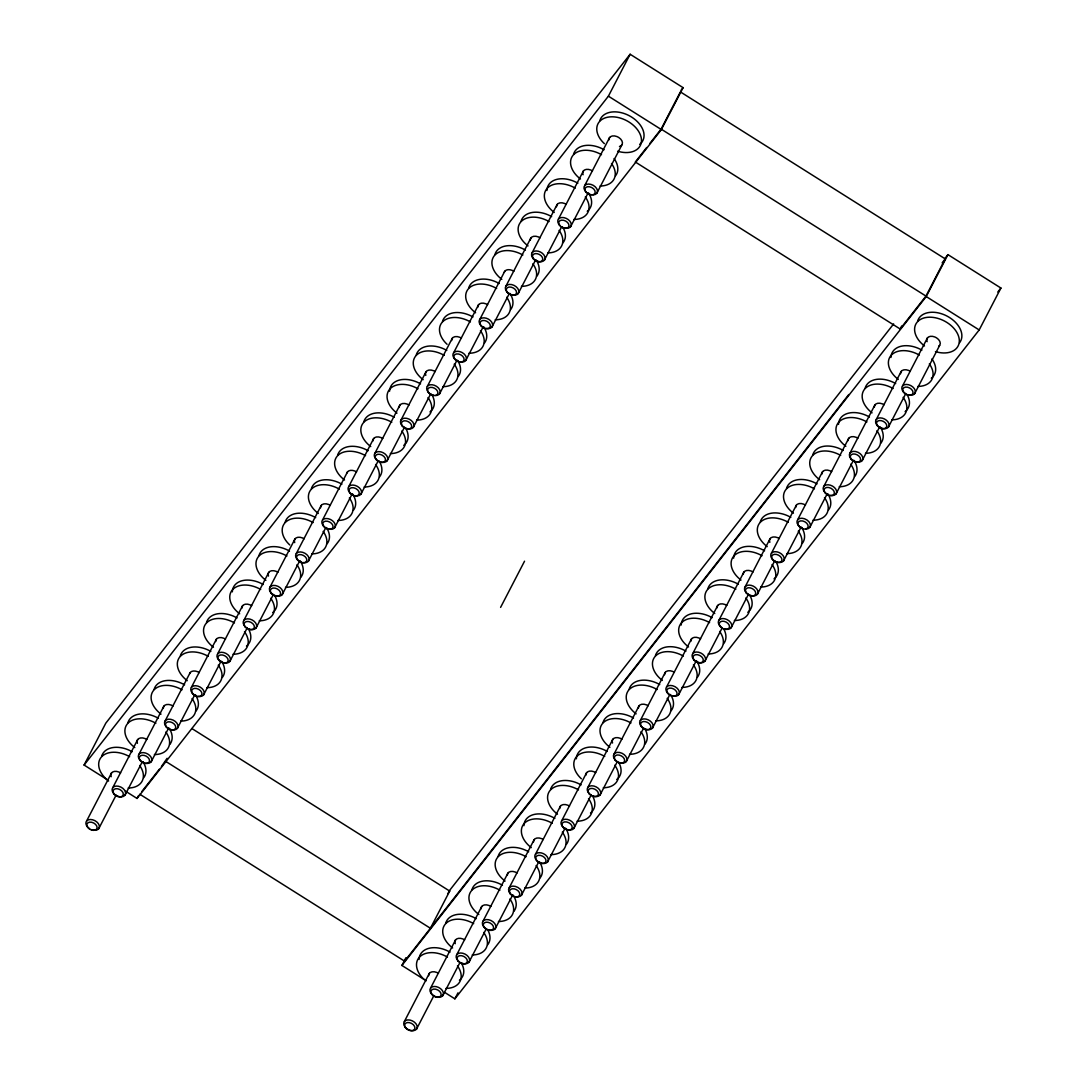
<?xml version="1.0" encoding="UTF-8"?>
<svg xmlns="http://www.w3.org/2000/svg" width="1085" height="1085" viewBox="0 0 1085 1085"><rect width="100%" height="100%" fill="white"/><g stroke="black" fill="none" stroke-linecap="round" stroke-linejoin="round"><path stroke-width="1.5" d="M108.419 780.4L84.087 765.047L105.815 723.139L630.127 54.25L683.089 87.654L661.362 129.563L137.049 798.452L125.602 791.223M86.569 821.087L111.538 772.9M112.786 787.642L137.754 739.455M98.708 828.737L116.109 795.156M139.002 754.197L163.971 706.009M124.924 795.291A7.202 4.828 27.4 0 0 118.414 786.232A7.202 4.828 27.4 0 0 113.22 792.877A7.202 4.828 27.4 0 0 124.924 795.291L142.325 761.711M165.218 720.752L190.187 672.564M151.141 761.846L168.541 728.266M191.421 687.307L216.403 639.119M137.049 798.452L138.609 795.454M177.357 728.401A7.202 4.828 27.4 0 0 170.847 719.341A7.202 4.828 27.4 0 0 165.639 725.987A7.202 4.828 27.4 0 0 177.357 728.401L194.757 694.82M217.637 653.862L242.62 605.674M161.434 766.553L167.104 758.307M203.573 694.97L220.974 661.375M243.854 620.417L268.836 572.229M229.789 661.524L247.19 627.93M270.07 586.971L295.052 538.784M255.992 628.079L273.406 594.485M296.286 553.526L321.268 505.352M282.209 594.634A7.202 4.828 27.4 0 0 275.712 585.574A7.202 4.828 27.4 0 0 270.504 592.207A7.202 4.828 27.4 0 0 282.209 594.634L299.623 561.04M322.503 520.081L347.485 471.907M308.425 561.189L325.839 527.608M348.719 486.65L373.701 438.462M334.641 527.744A7.202 4.828 27.4 0 0 328.145 518.684A7.202 4.828 27.4 0 0 322.937 525.316A7.202 4.828 27.4 0 0 334.641 527.744L352.055 494.163M374.935 453.204L399.917 405.017M360.857 494.299L378.272 460.718M401.152 419.759L426.134 371.572M387.074 460.854L404.488 427.273M427.368 386.314L452.35 338.127M413.29 427.409A7.202 4.828 27.4 0 0 406.794 418.349A7.202 4.828 27.4 0 0 401.586 424.981A7.202 4.828 27.4 0 0 413.29 427.409L430.704 393.828M453.584 352.869L478.566 304.682M439.506 393.964L456.921 360.383M479.801 319.424L504.769 271.236M465.723 360.518L483.137 326.938M506.017 285.979L530.985 237.791M84.087 765.047L608.4 96.172L630.127 54.25M491.939 327.073L509.353 293.493M532.233 252.534L557.202 204.346M518.155 293.628A7.202 4.828 27.4 0 0 511.645 284.568A7.202 4.828 27.4 0 0 506.451 291.214A7.202 4.828 27.4 0 0 518.155 293.628L535.556 260.047M558.449 219.089L583.418 170.901M544.372 260.183L561.772 226.602M584.666 185.643L609.634 137.456M570.588 226.738L587.989 193.157M596.804 193.293L621.773 145.119M649.766 143.573L661.118 129.088L680.39 91.9L945.238 258.895L925.966 296.083L900.157 328.999L635.308 162.004L646.66 147.519M500.592 607.383L524.543 561.189M426.242 980.786L401.911 965.447L405.79 957.96M139.762 794.206L404.61 961.188L406.156 958.218M191.991 728.605L449.692 891.083L430.42 928.272L165.557 761.29M404.393 1021.473L429.362 973.286M430.609 988.028L455.578 939.841M416.531 1029.136A7.202 4.828 27.4 0 0 410.022 1020.076A7.202 4.828 27.4 0 0 404.827 1026.708A7.202 4.828 27.4 0 0 416.531 1029.136L433.932 995.542M456.826 954.583L481.794 906.409M442.748 995.691A7.202 4.828 27.4 0 0 436.238 986.631A7.202 4.828 27.4 0 0 431.043 993.263A7.202 4.828 27.4 0 0 442.748 995.691L459.403 963.561M483.042 921.138L508.011 872.964M468.964 962.246L486.365 928.652M509.245 887.706L534.227 839.519M444.864 992.517L454.873 998.837L457.978 992.856M495.18 928.801A7.202 4.828 27.4 0 0 488.67 919.741A7.202 4.828 27.4 0 0 483.476 926.373A7.202 4.828 27.4 0 0 495.18 928.801L512.581 895.22M535.461 854.261L560.443 806.074M521.397 895.356L538.797 861.775M561.677 820.816L586.659 772.628M547.613 861.91A7.202 4.828 27.4 0 0 541.103 852.851A7.202 4.828 27.4 0 0 535.895 859.483A7.202 4.828 27.4 0 0 547.613 861.91L565.014 828.33M587.894 787.371L612.876 739.183M573.816 828.465A7.202 4.828 27.4 0 0 567.319 819.406A7.202 4.828 27.4 0 0 562.111 826.038A7.202 4.828 27.4 0 0 573.816 828.465L591.23 794.885M614.11 753.926L639.092 705.738M600.032 795.02L616.687 762.891M640.326 720.481L665.308 672.293M626.248 761.575A7.202 4.828 27.4 0 0 619.752 752.515A7.202 4.828 27.4 0 0 614.544 759.161A7.202 4.828 27.4 0 0 626.248 761.575L643.663 727.994M666.543 687.036L691.525 638.848M652.465 728.13A7.202 4.828 27.4 0 0 645.968 719.07A7.202 4.828 27.4 0 0 640.76 725.716A7.202 4.828 27.4 0 0 652.465 728.13L669.879 694.549M692.759 653.59L717.741 605.403M678.681 694.685L696.095 661.104M718.975 620.145L743.957 571.958M704.897 661.24A7.202 4.828 27.4 0 0 698.401 652.18A7.202 4.828 27.4 0 0 693.193 658.826A7.202 4.828 27.4 0 0 704.897 661.24L722.312 627.659M745.192 586.7L770.174 538.513M731.114 627.795L748.528 594.214M771.408 553.255L796.39 505.067M757.33 594.349L774.744 560.769M797.624 519.81L822.593 471.622M900.157 328.999L901.703 326.015M783.546 560.918A7.202 4.828 27.4 0 0 777.036 551.858A7.202 4.828 27.4 0 0 771.842 558.49A7.202 4.828 27.4 0 0 783.546 560.918L800.961 527.324M823.841 486.365L848.809 438.177M401.911 965.447L926.224 296.558L947.951 254.636L1000.913 288.04L979.185 329.948L454.873 998.837M809.763 527.473L827.177 493.878M850.057 452.92L875.025 404.732M835.979 494.028L853.38 460.433M876.273 419.475L901.242 371.301M862.195 460.583A7.202 4.828 27.4 0 0 855.685 451.523A7.202 4.828 27.4 0 0 850.491 458.155A7.202 4.828 27.4 0 0 862.195 460.583L879.596 426.988M902.489 386.029L927.458 337.855M888.412 427.137L905.812 393.557M914.628 393.692L939.596 345.505M681 90.313L683.089 87.654M141.823 791.562L159.373 769.184M448.702 891.544L893.633 323.927M944.818 258.637L947.951 254.636M447.63 893.715L449.692 891.083M942.146 262.841L945.238 258.895M404.61 961.188L848.796 394.52M997.78 292.041L1000.913 288.04M592.491 170.901L590.823 170.033A7.202 4.828 27.4 0 0 583.079 174.739M910.315 371.287L908.647 370.433A7.202 4.828 27.4 0 0 900.564 373.728M566.275 204.346L564.607 203.478A7.202 4.828 27.4 0 0 556.524 206.774M884.099 404.732L882.43 403.878A7.202 4.828 27.4 0 0 874.347 407.173M540.059 237.791L538.391 236.923A7.202 4.828 27.4 0 0 530.307 240.219M857.882 438.177L856.214 437.323A7.202 4.828 27.4 0 0 848.131 440.605M513.856 271.236L512.174 270.368A7.202 4.828 27.4 0 0 504.199 272.362M831.68 471.622L829.998 470.768A7.202 4.828 27.4 0 0 821.915 474.05M487.64 304.682L485.958 303.814A7.202 4.828 27.4 0 0 477.875 307.109M805.463 505.067L803.782 504.199A7.202 4.828 27.4 0 0 795.698 507.495M461.423 338.113L459.742 337.259A7.202 4.828 27.4 0 0 451.658 340.554M779.247 538.513L777.565 537.645A7.202 4.828 27.4 0 0 769.821 542.351M435.207 371.558L433.525 370.704A7.202 4.828 27.4 0 0 425.781 375.396M753.031 571.958L751.349 571.09A7.202 4.828 27.4 0 0 743.266 574.385M408.991 405.003L407.309 404.149A7.202 4.828 27.4 0 0 399.226 407.445M726.814 605.403L725.133 604.535A7.202 4.828 27.4 0 0 717.049 607.831M382.774 438.448L381.093 437.594A7.202 4.828 27.4 0 0 373.009 440.89M700.598 638.848L698.916 637.98A7.202 4.828 27.4 0 0 690.833 641.276M356.558 471.894L354.876 471.039A7.202 4.828 27.4 0 0 346.915 473.019M674.382 672.293L672.714 671.425A7.202 4.828 27.4 0 0 664.617 674.721M330.342 505.339L328.674 504.484A7.202 4.828 27.4 0 0 320.577 507.78M648.165 705.738L646.497 704.87A7.202 4.828 27.4 0 0 638.4 708.166M304.125 538.784L302.457 537.929A7.202 4.828 27.4 0 0 294.7 542.622M621.949 739.17L620.281 738.315A7.202 4.828 27.4 0 0 612.523 743.008M277.909 572.229L276.241 571.375A7.202 4.828 27.4 0 0 268.483 576.067M595.733 772.615L594.065 771.76A7.202 4.828 27.4 0 0 585.968 775.056M251.693 605.674L250.025 604.82A7.202 4.828 27.4 0 0 241.928 608.102M569.516 806.06L567.848 805.206A7.202 4.828 27.4 0 0 559.751 808.501M225.477 639.119L223.808 638.251A7.202 4.828 27.4 0 0 215.712 641.547M543.3 839.505L541.632 838.651A7.202 4.828 27.4 0 0 533.535 841.946M199.26 672.564L197.592 671.696A7.202 4.828 27.4 0 0 189.617 673.69M517.084 872.95L515.416 872.096A7.202 4.828 27.4 0 0 507.319 875.392M173.044 706.009L171.376 705.141A7.202 4.828 27.4 0 0 163.279 708.437M490.868 906.395L489.199 905.541A7.202 4.828 27.4 0 0 481.103 908.837M146.828 739.455L145.159 738.587A7.202 4.828 27.4 0 0 137.415 743.293M464.651 939.841L462.983 938.986A7.202 4.828 27.4 0 0 455.239 943.679M120.611 772.9L118.943 772.032A7.202 4.828 27.4 0 0 111.199 776.724M438.435 973.286L436.767 972.431A7.202 4.828 27.4 0 0 428.683 975.713M661.118 129.088L925.966 296.083M608.4 96.172L661.362 129.563M926.224 296.558L979.185 329.948M917.598 321.201A23.802 15.922 27.4 0 1 946.73 315.925A23.802 15.922 27.4 0 1 959.56 342.765M924.501 345.966A23.802 15.922 27.4 0 1 923.755 318.027A23.802 15.922 27.4 0 1 958.435 335.848A23.802 15.922 27.4 0 1 935.46 351.608M471.934 889.741A23.802 15.922 27.4 0 1 502.45 885.224M513.232 895.166A23.802 15.922 27.4 0 1 513.897 911.319M509.896 898.99A23.802 15.922 27.4 0 1 498.449 921.518M478.838 914.519A23.802 15.922 27.4 0 1 471.582 890.582A23.802 15.922 27.4 0 1 499.887 890.175M459.891 962.246A7.202 4.828 27.4 0 1 458.657 953.322A7.202 4.828 27.4 0 1 469.466 958.882A7.202 4.828 27.4 0 1 461.559 963.114M618.789 762.552A23.802 15.922 27.4 0 1 616.728 779.545M576.366 758.795A23.802 15.922 27.4 0 1 607.315 751.457M614.761 765.21A23.802 15.922 27.4 0 1 603.314 787.737M581.384 778.799A23.802 15.922 27.4 0 1 577.179 756.028A23.802 15.922 27.4 0 1 604.738 756.408M640.977 731.765A23.802 15.922 27.4 0 1 629.531 754.292M609.919 747.307A23.802 15.922 27.4 0 1 602.663 723.356A23.802 15.922 27.4 0 1 630.955 722.963M603.002 722.529A23.802 15.922 27.4 0 1 633.531 718.012M645.005 729.106A23.802 15.922 27.4 0 1 644.978 744.093M590.959 795.02A7.202 4.828 27.4 0 1 589.738 786.11A7.202 4.828 27.4 0 1 600.548 791.657A7.202 4.828 27.4 0 1 592.641 795.888M776.073 561.894A23.802 15.922 27.4 0 1 774.025 578.875M733.65 558.138A23.802 15.922 27.4 0 1 764.599 550.787M772.059 564.553A23.802 15.922 27.4 0 1 760.599 587.066M741.001 580.082A23.802 15.922 27.4 0 1 733.745 556.144A23.802 15.922 27.4 0 1 762.036 555.737M722.04 627.808A7.202 4.828 27.4 0 1 720.82 618.884A7.202 4.828 27.4 0 1 731.629 624.445A7.202 4.828 27.4 0 1 723.709 628.663M445.718 923.186A23.802 15.922 27.4 0 1 476.234 918.669M487.708 929.777A23.802 15.922 27.4 0 1 487.68 944.764M483.679 932.435A23.802 15.922 27.4 0 1 472.233 954.949M452.621 947.965A23.802 15.922 27.4 0 1 445.365 924.027A23.802 15.922 27.4 0 1 473.67 923.62M461.491 963.222A23.802 15.922 27.4 0 1 459.43 980.216M419.068 959.466A23.802 15.922 27.4 0 1 450.017 952.115M457.463 965.881A23.802 15.922 27.4 0 1 446.016 988.394M424.086 979.47A23.802 15.922 27.4 0 1 419.881 956.699A23.802 15.922 27.4 0 1 447.454 957.065M127.894 722.8A23.802 15.922 27.4 0 1 158.41 718.284M169.192 728.225A23.802 15.922 27.4 0 1 169.857 744.364M165.856 732.036A23.802 15.922 27.4 0 1 154.409 754.563M134.798 747.579A23.802 15.922 27.4 0 1 127.542 723.641A23.802 15.922 27.4 0 1 155.847 723.234M89.635 828.75A7.202 4.828 27.4 0 1 88.4 819.826A7.202 4.828 27.4 0 1 99.21 825.387A7.202 4.828 27.4 0 1 91.303 829.605M154.111 689.355A23.802 15.922 27.4 0 1 184.626 684.838M195.409 694.78A23.802 15.922 27.4 0 1 196.073 710.919M192.072 698.604A23.802 15.922 27.4 0 1 180.625 721.118M161.014 714.133A23.802 15.922 27.4 0 1 153.758 690.196A23.802 15.922 27.4 0 1 182.063 689.789M143.735 762.714A7.202 4.828 27.4 0 1 139.612 753.587A7.202 4.828 27.4 0 1 151.005 757.086A7.202 4.828 27.4 0 1 145.499 763.257M442.477 321.472A23.802 15.922 27.4 0 1 472.992 316.956M483.774 326.897A23.802 15.922 27.4 0 1 484.439 343.036M480.452 330.708A23.802 15.922 27.4 0 1 468.991 353.235M447.074 344.298A23.802 15.922 27.4 0 1 442.87 321.54A23.802 15.922 27.4 0 1 470.429 321.906M433.864 395.374A7.202 4.828 27.4 0 1 427.124 386.653A7.202 4.828 27.4 0 1 438.34 387.847A7.202 4.828 27.4 0 1 435.6 395.55M573.558 154.246A23.802 15.922 27.4 0 1 604.074 149.73M614.083 158.546A23.802 15.922 27.4 0 1 615.52 175.811M611.52 163.496A23.802 15.922 27.4 0 1 600.073 186.01M580.461 179.025A23.802 15.922 27.4 0 1 573.205 155.087A23.802 15.922 27.4 0 1 601.51 154.68M560.036 225.626A7.202 4.828 27.4 0 1 561.799 217.515A7.202 4.828 27.4 0 1 571.28 224.771A7.202 4.828 27.4 0 1 561.515 226.751M180.327 655.91A23.802 15.922 27.4 0 1 210.843 651.393M221.625 661.335A23.802 15.922 27.4 0 1 222.289 677.474M218.288 665.159A23.802 15.922 27.4 0 1 206.842 687.673M187.23 680.688A23.802 15.922 27.4 0 1 179.974 656.75A23.802 15.922 27.4 0 1 208.279 656.344M559.087 230.373A23.802 15.922 27.4 0 1 547.64 252.9M528.029 245.915A23.802 15.922 27.4 0 1 520.773 221.977A23.802 15.922 27.4 0 1 549.078 221.571M521.125 221.137A23.802 15.922 27.4 0 1 551.641 216.62M563.115 227.728A23.802 15.922 27.4 0 1 563.088 242.701M401.803 431.043A23.802 15.922 27.4 0 1 390.342 453.571M370.745 446.586A23.802 15.922 27.4 0 1 363.489 422.635A23.802 15.922 27.4 0 1 391.78 422.241M405.831 428.385A23.802 15.922 27.4 0 1 403.769 445.379M363.828 421.807A23.802 15.922 27.4 0 1 394.343 417.291M353.466 495.167A7.202 4.828 27.4 0 1 349.329 486.039A7.202 4.828 27.4 0 1 360.735 489.525A7.202 4.828 27.4 0 1 355.229 495.709M248.533 629.056A23.802 15.922 27.4 0 1 246.471 646.05M206.53 622.464A23.802 15.922 27.4 0 1 237.059 617.948M484.534 327.941A7.202 4.828 27.4 0 1 480.411 318.814A7.202 4.828 27.4 0 1 491.817 322.299A7.202 4.828 27.4 0 1 486.297 328.484M599.774 120.801A23.802 15.922 27.4 0 1 630.738 116.543A23.802 15.922 27.4 0 1 639.702 144.373M604.359 143.64A23.802 15.922 27.4 0 1 607.559 117.234A23.802 15.922 27.4 0 1 640.855 136.235A23.802 15.922 27.4 0 1 617.636 151.208M619.467 146.516A7.202 4.828 27.4 0 0 618.708 137.456L617.039 136.588A7.202 4.828 27.4 0 0 608.943 139.884M586.253 192.181A7.202 4.828 27.4 0 1 586.497 184.382A7.202 4.828 27.4 0 1 596.669 188.532A7.202 4.828 27.4 0 1 592.898 194.893M591.162 194.703A7.202 4.828 27.4 0 1 587.731 193.306M139.639 765.481A23.802 15.922 27.4 0 1 128.193 788.008M108.581 781.024A23.802 15.922 27.4 0 1 101.325 757.086A23.802 15.922 27.4 0 1 129.63 756.679M101.678 756.245A23.802 15.922 27.4 0 1 132.194 751.729M142.976 761.67A23.802 15.922 27.4 0 1 143.64 777.809M802.357 528.327A7.202 4.828 27.4 0 1 797.909 519.498A7.202 4.828 27.4 0 1 808.976 521.79A7.202 4.828 27.4 0 1 805.857 529.06M929.343 363.882A23.802 15.922 27.4 0 1 917.896 386.409M898.285 379.411A23.802 15.922 27.4 0 1 891.029 355.473A23.802 15.922 27.4 0 1 919.334 355.066M498.151 856.309A23.802 15.922 27.4 0 1 528.666 851.779M539.448 861.734A23.802 15.922 27.4 0 1 540.113 877.873M536.112 865.545A23.802 15.922 27.4 0 1 524.665 888.072M505.054 881.074A23.802 15.922 27.4 0 1 497.798 857.136A23.802 15.922 27.4 0 1 526.103 856.73M876.911 430.772A23.802 15.922 27.4 0 1 865.464 453.286M845.852 446.301A23.802 15.922 27.4 0 1 838.596 422.363A23.802 15.922 27.4 0 1 866.901 421.957M838.515 424.357A23.802 15.922 27.4 0 1 869.465 417.006M880.247 426.947A23.802 15.922 27.4 0 1 880.911 443.1M828.574 494.882A7.202 4.828 27.4 0 1 824.451 485.755A7.202 4.828 27.4 0 1 835.857 489.254A7.202 4.828 27.4 0 1 830.337 495.425M719.626 631.429A23.802 15.922 27.4 0 1 708.166 653.957M688.568 646.972A23.802 15.922 27.4 0 1 681.312 623.034A23.802 15.922 27.4 0 1 709.604 622.627M681.217 625.028A23.802 15.922 27.4 0 1 712.167 617.677M723.654 628.771A23.802 15.922 27.4 0 1 723.627 643.758M907.155 394.669A23.802 15.922 27.4 0 1 905.107 411.663M865.165 388.077A23.802 15.922 27.4 0 1 895.681 383.561M903.127 397.327A23.802 15.922 27.4 0 1 891.68 419.841M872.069 412.856A23.802 15.922 27.4 0 1 864.813 388.918A23.802 15.922 27.4 0 1 893.118 388.511M494.909 254.582A23.802 15.922 27.4 0 1 525.425 250.065M536.207 260.007A23.802 15.922 27.4 0 1 536.872 276.146M532.871 263.818A23.802 15.922 27.4 0 1 521.424 286.345M501.812 279.36A23.802 15.922 27.4 0 1 494.557 255.423A23.802 15.922 27.4 0 1 522.861 255.016M760.3 521.858A23.802 15.922 27.4 0 1 790.816 517.342M801.598 527.283A23.802 15.922 27.4 0 1 802.263 543.422M798.275 531.107A23.802 15.922 27.4 0 1 786.815 553.621M767.217 546.637A23.802 15.922 27.4 0 1 759.948 522.699A23.802 15.922 27.4 0 1 788.253 522.292M748.257 594.363A7.202 4.828 27.4 0 1 747.022 585.439A7.202 4.828 27.4 0 1 757.845 591A7.202 4.828 27.4 0 1 749.925 595.217M523.933 825.685A23.802 15.922 27.4 0 1 554.883 818.334M565.665 828.289A23.802 15.922 27.4 0 1 566.329 844.428M562.328 832.1A23.802 15.922 27.4 0 1 550.882 854.627M531.27 847.629A23.802 15.922 27.4 0 1 524.014 823.691A23.802 15.922 27.4 0 1 552.306 823.284M512.323 895.356A7.202 4.828 27.4 0 1 510.642 886.621A7.202 4.828 27.4 0 1 521.519 891.056A7.202 4.828 27.4 0 1 515.755 896.753M879.338 427.137A7.202 4.828 27.4 0 1 878.104 418.213A7.202 4.828 27.4 0 1 888.913 423.774A7.202 4.828 27.4 0 1 881.006 428.005M905.555 393.692A7.202 4.828 27.4 0 1 904.32 384.768A7.202 4.828 27.4 0 1 915.13 390.329A7.202 4.828 27.4 0 1 907.223 394.56M938.62 346.359A7.202 4.828 27.4 0 0 936.531 337.842L934.863 336.987A7.202 4.828 27.4 0 0 927.119 341.68M667.194 698.32A23.802 15.922 27.4 0 1 655.733 720.847M636.135 713.862A23.802 15.922 27.4 0 1 628.88 689.911A23.802 15.922 27.4 0 1 657.171 689.517M629.219 689.083A23.802 15.922 27.4 0 1 659.734 684.567M670.53 694.509A23.802 15.922 27.4 0 1 671.195 710.648M655.435 655.638A23.802 15.922 27.4 0 1 685.951 651.122M696.746 661.063A23.802 15.922 27.4 0 1 697.411 677.203M693.41 664.874A23.802 15.922 27.4 0 1 681.95 687.402M662.352 680.417A23.802 15.922 27.4 0 1 655.096 656.479A23.802 15.922 27.4 0 1 683.387 656.072M812.733 454.968A23.802 15.922 27.4 0 1 843.248 450.451M854.031 460.393A23.802 15.922 27.4 0 1 854.695 476.546M850.694 464.217A23.802 15.922 27.4 0 1 839.247 486.731M819.636 479.746A23.802 15.922 27.4 0 1 812.38 455.808A23.802 15.922 27.4 0 1 840.685 455.402M592.573 795.997A23.802 15.922 27.4 0 1 590.511 812.99M550.57 789.419A23.802 15.922 27.4 0 1 581.099 784.903M588.545 798.655A23.802 15.922 27.4 0 1 577.098 821.182M557.487 814.198A23.802 15.922 27.4 0 1 550.231 790.246A23.802 15.922 27.4 0 1 578.522 789.853M931.92 358.932A23.802 15.922 27.4 0 1 931.31 378.217M890.948 357.467A23.802 15.922 27.4 0 1 921.897 350.116M749.871 595.339A23.802 15.922 27.4 0 1 747.809 612.32M707.868 588.748A23.802 15.922 27.4 0 1 738.383 584.232M745.843 597.984A23.802 15.922 27.4 0 1 734.382 620.511M714.784 613.527A23.802 15.922 27.4 0 1 707.528 589.589A23.802 15.922 27.4 0 1 735.82 589.182M669.608 694.698A7.202 4.828 27.4 0 1 667.94 685.951A7.202 4.828 27.4 0 1 678.817 690.385A7.202 4.828 27.4 0 1 673.053 696.095M786.516 488.413A23.802 15.922 27.4 0 1 817.032 483.896M827.814 493.838A23.802 15.922 27.4 0 1 828.479 509.977M824.491 497.662A23.802 15.922 27.4 0 1 813.031 520.176M793.42 513.191A23.802 15.922 27.4 0 1 786.164 489.254A23.802 15.922 27.4 0 1 814.469 488.847M416.26 354.917A23.802 15.922 27.4 0 1 446.776 350.401M457.558 360.342A23.802 15.922 27.4 0 1 458.223 376.481M454.235 364.153A23.802 15.922 27.4 0 1 442.775 386.68M423.177 379.696A23.802 15.922 27.4 0 1 415.921 355.744A23.802 15.922 27.4 0 1 444.213 355.351M196.168 695.824A7.202 4.828 27.4 0 1 192.045 686.697A7.202 4.828 27.4 0 1 203.438 690.196A7.202 4.828 27.4 0 1 197.931 696.367M432.033 394.94A23.802 15.922 27.4 0 1 429.986 411.934M389.61 391.183A23.802 15.922 27.4 0 1 420.56 383.846M428.019 397.598A23.802 15.922 27.4 0 1 416.559 420.126M396.961 413.141A23.802 15.922 27.4 0 1 389.705 389.189A23.802 15.922 27.4 0 1 417.996 388.796M378 460.854A7.202 4.828 27.4 0 1 376.78 451.943A7.202 4.828 27.4 0 1 387.589 457.49A7.202 4.828 27.4 0 1 379.682 461.722M244.505 631.714A23.802 15.922 27.4 0 1 233.058 654.228M213.447 647.243A23.802 15.922 27.4 0 1 206.191 623.305A23.802 15.922 27.4 0 1 234.482 622.898M588.64 193.116A23.802 15.922 27.4 0 1 587.27 211.263M546.908 190.526A23.802 15.922 27.4 0 1 577.857 183.175M585.303 196.927A23.802 15.922 27.4 0 1 573.856 219.455M554.245 212.47A23.802 15.922 27.4 0 1 546.989 188.532A23.802 15.922 27.4 0 1 575.294 188.125M535.298 260.197A7.202 4.828 27.4 0 1 534.064 251.272A7.202 4.828 27.4 0 1 544.887 256.833A7.202 4.828 27.4 0 1 536.966 261.051M337.611 455.252A23.802 15.922 27.4 0 1 368.127 450.723M378.923 460.677A23.802 15.922 27.4 0 1 379.587 476.817M375.586 464.488A23.802 15.922 27.4 0 1 364.126 487.016M344.528 480.018A23.802 15.922 27.4 0 1 337.272 456.08A23.802 15.922 27.4 0 1 365.564 455.673M311.395 488.684A23.802 15.922 27.4 0 1 341.911 484.168M352.706 494.123A23.802 15.922 27.4 0 1 353.371 510.262M349.37 497.934A23.802 15.922 27.4 0 1 337.91 520.461M318.312 513.463A23.802 15.922 27.4 0 1 311.056 489.525A23.802 15.922 27.4 0 1 339.347 489.118M301.033 562.057A7.202 4.828 27.4 0 1 296.897 552.93A7.202 4.828 27.4 0 1 308.303 556.415A7.202 4.828 27.4 0 1 302.796 562.586M258.962 555.574A23.802 15.922 27.4 0 1 289.492 551.058M300.274 560.999A23.802 15.922 27.4 0 1 300.938 577.152M296.937 564.824A23.802 15.922 27.4 0 1 285.491 587.338M265.879 580.353A23.802 15.922 27.4 0 1 258.623 556.415A23.802 15.922 27.4 0 1 286.915 556.008M246.919 628.079A7.202 4.828 27.4 0 1 245.698 619.155A7.202 4.828 27.4 0 1 256.508 624.716A7.202 4.828 27.4 0 1 248.601 628.934M274.749 595.611A23.802 15.922 27.4 0 1 272.688 612.605M232.326 591.854A23.802 15.922 27.4 0 1 263.275 584.503M270.721 598.269A23.802 15.922 27.4 0 1 259.274 620.783M239.663 613.798A23.802 15.922 27.4 0 1 232.407 589.86A23.802 15.922 27.4 0 1 260.698 589.453M285.179 522.129A23.802 15.922 27.4 0 1 315.694 517.613M326.49 527.554A23.802 15.922 27.4 0 1 327.155 543.707M323.154 531.379A23.802 15.922 27.4 0 1 311.707 553.892M289.776 544.968A23.802 15.922 27.4 0 1 285.572 522.197A23.802 15.922 27.4 0 1 313.131 522.563M220.703 661.524A7.202 4.828 27.4 0 1 219.482 652.6A7.202 4.828 27.4 0 1 230.291 658.161A7.202 4.828 27.4 0 1 222.384 662.379M468.693 288.027A23.802 15.922 27.4 0 1 499.208 283.51M509.991 293.452A23.802 15.922 27.4 0 1 510.655 309.591M506.668 297.263A23.802 15.922 27.4 0 1 495.208 319.79M475.596 312.805A23.802 15.922 27.4 0 1 468.34 288.868A23.802 15.922 27.4 0 1 496.645 288.461M458.318 361.386A7.202 4.828 27.4 0 1 454.195 352.259A7.202 4.828 27.4 0 1 465.601 355.744A7.202 4.828 27.4 0 1 460.081 361.929M457.911 960.808A5.493 3.675 27.4 0 0 466.835 962.653A5.493 3.675 27.4 0 0 461.871 955.749A5.493 3.675 27.4 0 0 457.911 960.808M562.776 827.028A5.493 3.675 27.4 0 0 571.686 828.872A5.493 3.675 27.4 0 0 566.736 821.969A5.493 3.675 27.4 0 0 562.776 827.028M588.992 793.583A5.493 3.675 27.4 0 0 597.903 795.427A5.493 3.675 27.4 0 0 592.952 788.524A5.493 3.675 27.4 0 0 588.992 793.583M720.074 626.357A5.493 3.675 27.4 0 0 728.984 628.215A5.493 3.675 27.4 0 0 724.034 621.312A5.493 3.675 27.4 0 0 720.074 626.357M510.343 893.918A5.493 3.675 27.4 0 0 519.267 895.762A5.493 3.675 27.4 0 0 514.304 888.859A5.493 3.675 27.4 0 0 510.343 893.918M113.871 793.854A5.493 3.675 27.4 0 0 122.795 795.698A5.493 3.675 27.4 0 0 117.831 788.809A5.493 3.675 27.4 0 0 113.871 793.854M87.654 827.299A5.493 3.675 27.4 0 0 96.579 829.143A5.493 3.675 27.4 0 0 91.615 822.254A5.493 3.675 27.4 0 0 87.654 827.299M140.087 760.409A5.493 3.675 27.4 0 0 149.011 762.267A5.493 3.675 27.4 0 0 144.047 755.363A5.493 3.675 27.4 0 0 140.087 760.409M428.453 392.526A5.493 3.675 27.4 0 0 437.377 394.37A5.493 3.675 27.4 0 0 432.427 387.467A5.493 3.675 27.4 0 0 428.453 392.526M559.534 225.314A5.493 3.675 27.4 0 0 568.459 227.158A5.493 3.675 27.4 0 0 563.495 220.255A5.493 3.675 27.4 0 0 559.534 225.314M166.303 726.977A5.493 3.675 27.4 0 0 175.227 728.822A5.493 3.675 27.4 0 0 170.264 721.918A5.493 3.675 27.4 0 0 166.303 726.977M507.102 292.19A5.493 3.675 27.4 0 0 516.026 294.035A5.493 3.675 27.4 0 0 511.076 287.145A5.493 3.675 27.4 0 0 507.102 292.19M349.818 492.861A5.493 3.675 27.4 0 0 358.728 494.706A5.493 3.675 27.4 0 0 353.778 487.802A5.493 3.675 27.4 0 0 349.818 492.861M480.886 325.636A5.493 3.675 27.4 0 0 489.81 327.48A5.493 3.675 27.4 0 0 484.859 320.577A5.493 3.675 27.4 0 0 480.886 325.636M585.751 191.869A5.493 3.675 27.4 0 0 594.675 193.713A5.493 3.675 27.4 0 0 589.711 186.81A5.493 3.675 27.4 0 0 585.751 191.869M431.694 994.253A5.493 3.675 27.4 0 0 440.618 996.098A5.493 3.675 27.4 0 0 435.655 989.194A5.493 3.675 27.4 0 0 431.694 994.253M798.709 526.035A5.493 3.675 27.4 0 0 807.633 527.88A5.493 3.675 27.4 0 0 802.683 520.976A5.493 3.675 27.4 0 0 798.709 526.035M484.127 927.363A5.493 3.675 27.4 0 0 493.051 929.208A5.493 3.675 27.4 0 0 488.087 922.304A5.493 3.675 27.4 0 0 484.127 927.363M824.925 492.59A5.493 3.675 27.4 0 0 833.85 494.435A5.493 3.675 27.4 0 0 828.899 487.531A5.493 3.675 27.4 0 0 824.925 492.59M851.142 459.145A5.493 3.675 27.4 0 0 860.066 460.989A5.493 3.675 27.4 0 0 855.102 454.086A5.493 3.675 27.4 0 0 851.142 459.145M746.277 592.925A5.493 3.675 27.4 0 0 755.201 594.77A5.493 3.675 27.4 0 0 750.25 587.867A5.493 3.675 27.4 0 0 746.277 592.925M693.857 659.802A5.493 3.675 27.4 0 0 702.768 661.647A5.493 3.675 27.4 0 0 697.818 654.757A5.493 3.675 27.4 0 0 693.857 659.802M877.358 425.7A5.493 3.675 27.4 0 0 886.282 427.544A5.493 3.675 27.4 0 0 881.318 420.641A5.493 3.675 27.4 0 0 877.358 425.7M903.574 392.255A5.493 3.675 27.4 0 0 912.499 394.099A5.493 3.675 27.4 0 0 907.535 387.196A5.493 3.675 27.4 0 0 903.574 392.255M641.425 726.692A5.493 3.675 27.4 0 0 650.335 728.537A5.493 3.675 27.4 0 0 645.385 721.634A5.493 3.675 27.4 0 0 641.425 726.692M405.478 1027.698A5.493 3.675 27.4 0 0 414.402 1029.543A5.493 3.675 27.4 0 0 409.438 1022.64A5.493 3.675 27.4 0 0 405.478 1027.698M615.209 760.137A5.493 3.675 27.4 0 0 624.119 761.982A5.493 3.675 27.4 0 0 619.169 755.079A5.493 3.675 27.4 0 0 615.209 760.137M536.56 860.473A5.493 3.675 27.4 0 0 545.47 862.317A5.493 3.675 27.4 0 0 540.52 855.414A5.493 3.675 27.4 0 0 536.56 860.473M667.641 693.247A5.493 3.675 27.4 0 0 676.552 695.092A5.493 3.675 27.4 0 0 671.601 688.202A5.493 3.675 27.4 0 0 667.641 693.247M772.493 559.48A5.493 3.675 27.4 0 0 781.417 561.325A5.493 3.675 27.4 0 0 776.467 554.421A5.493 3.675 27.4 0 0 772.493 559.48M402.237 425.971A5.493 3.675 27.4 0 0 411.161 427.815A5.493 3.675 27.4 0 0 406.21 420.912A5.493 3.675 27.4 0 0 402.237 425.971M192.52 693.532A5.493 3.675 27.4 0 0 201.444 695.376A5.493 3.675 27.4 0 0 196.48 688.473A5.493 3.675 27.4 0 0 192.52 693.532M376.034 459.416A5.493 3.675 27.4 0 0 384.944 461.261A5.493 3.675 27.4 0 0 379.994 454.357A5.493 3.675 27.4 0 0 376.034 459.416M533.318 258.745A5.493 3.675 27.4 0 0 542.242 260.59A5.493 3.675 27.4 0 0 537.278 253.7A5.493 3.675 27.4 0 0 533.318 258.745M323.601 526.306A5.493 3.675 27.4 0 0 332.512 528.151A5.493 3.675 27.4 0 0 327.562 521.248A5.493 3.675 27.4 0 0 323.601 526.306M297.385 559.751A5.493 3.675 27.4 0 0 306.296 561.596A5.493 3.675 27.4 0 0 301.345 554.693A5.493 3.675 27.4 0 0 297.385 559.751M244.952 626.642A5.493 3.675 27.4 0 0 253.863 628.486A5.493 3.675 27.4 0 0 248.913 621.583A5.493 3.675 27.4 0 0 244.952 626.642M271.169 593.197A5.493 3.675 27.4 0 0 280.079 595.041A5.493 3.675 27.4 0 0 275.129 588.138A5.493 3.675 27.4 0 0 271.169 593.197M218.736 660.087A5.493 3.675 27.4 0 0 227.647 661.931A5.493 3.675 27.4 0 0 222.696 655.028A5.493 3.675 27.4 0 0 218.736 660.087M454.669 359.081A5.493 3.675 27.4 0 0 463.593 360.925A5.493 3.675 27.4 0 0 458.643 354.022A5.493 3.675 27.4 0 0 454.669 359.081"/></g></svg>
